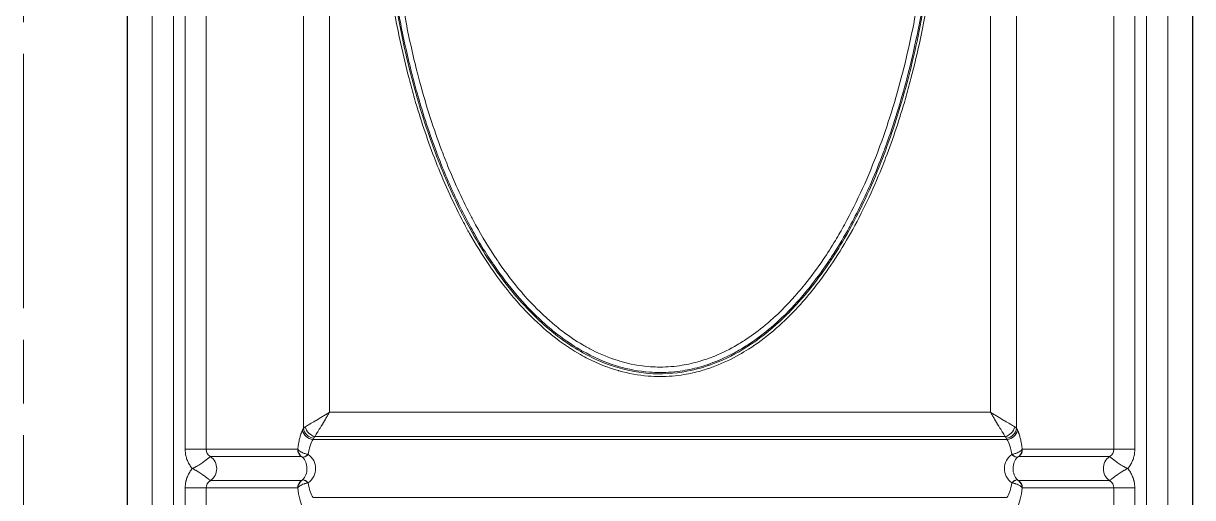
# Model space of a CAD drawing. Header units: millimetres. Extents: x 0 to 1486, y 0 to 1051.
# Drawn here: x 645.14 to 677.74, y 336.79 to 350 of the extents above; entities that cross this region are included whole.
import ezdxf

# ---------------------------------------------------------------- set-up
doc = ezdxf.new("R2010")
doc.units = ezdxf.units.MM
doc.header["$LTSCALE"] = 1.25
doc.linetypes.add('CHAIN', pattern=[0.3543, 0.2362, -0.0295, 0.0591, -0.0295])
for name, color, linetype, lineweight, true_color in [('Mittellinie(DIN)', 7, 'CHAIN', 15, 0x262659), ('Sichtbare Kanten(DIN)', 7, 'Continuous', 25, 0x262659), ('Sichtbare tangentiale Kanten(DIN)', 7, 'Continuous', 15, 0x1a1a3e)]:
    doc.layers.add(name, color=color, linetype=linetype, lineweight=lineweight, true_color=true_color)

msp = doc.modelspace()

# ---------------------------------------------------------------- linework, layer by layer
at = {"layer": 'Mittellinie(DIN)', "ltscale": 23.990969}
msp.add_line((645.138, 434.151), (645.138, 152.103), dxfattribs=at)
at = {"layer": 'Sichtbare Kanten(DIN)'}
for p, q in [((648.038, 298.796), (648.038, 411.92)), ((677.738, 411.92), (677.738, 298.796))]:
    msp.add_line(p, q, dxfattribs=at)
for centre, major_axis, ratio, start_param, end_param in [((653.03, 338.136), (0, -0.25), 0.970296, 4.712396, 5.654914), ((672.747, 338.136), (0, -0.25), 0.970296, 0.628271, 1.570789), ((653.077, 338.105), (-0.169, -0.184), 0.314992, 0.703155, 1.240368), ((672.699, 338.105), (0.169, -0.184), 0.314992, 5.042817, 5.580031), ((653.03, 337.061), (0, -0.25), 0.970296, 3.769864, 4.712382), ((653.077, 337.092), (0.169, -0.184), 0.314992, 1.901224, 2.441847), ((672.699, 337.092), (-0.169, -0.184), 0.314992, 3.841338, 4.381961), ((672.747, 337.061), (0, -0.25), 0.970296, 1.570803, 2.513321)]:
    msp.add_ellipse(centre, major_axis=major_axis, ratio=ratio, start_param=start_param, end_param=end_param, dxfattribs=at)
at = {"layer": 'Sichtbare tangentiale Kanten(DIN)'}
for p, q in [((648.732, 299.49), (648.732, 411.227)), ((649.323, 299.49), (649.323, 411.227)), ((676.454, 299.49), (676.454, 411.227)), ((677.045, 299.49), (677.045, 411.227)), ((649.651, 338.136), (649.651, 372.581)), ((650.233, 338.136), (650.233, 372.581)), ((675.544, 338.136), (675.544, 372.581)), ((676.126, 338.136), (676.126, 372.581)), ((652.945, 338.718), (652.945, 371.998)), ((672.832, 338.718), (672.832, 371.998)), ((653.672, 339.166), (653.672, 371.55)), ((672.104, 339.166), (672.104, 371.55)), ((653.672, 339.166), (672.104, 339.166)), ((652.945, 338.718), (652.923, 338.676)), ((672.832, 338.718), (672.853, 338.676)), ((653.236, 338.449), (653.214, 338.406)), ((653.214, 338.406), (672.562, 338.406)), ((653.268, 338.492), (672.508, 338.492)), ((672.541, 338.449), (672.562, 338.406)), ((649.651, 338.136), (650.233, 338.136)), ((650.233, 338.136), (652.787, 338.136)), ((675.544, 338.136), (672.989, 338.136)), ((676.126, 338.136), (675.544, 338.136)), ((650.354, 337.933), (652.887, 337.933)), ((675.423, 337.933), (672.889, 337.933)), ((652.887, 337.263), (650.354, 337.263)), ((672.889, 337.263), (675.423, 337.263)), ((649.651, 300.979), (649.651, 337.061)), ((650.233, 337.061), (649.651, 337.061)), ((652.787, 337.061), (650.233, 337.061)), ((650.233, 300.979), (650.233, 337.061)), ((653.214, 336.79), (672.562, 336.79)), ((672.989, 337.061), (675.544, 337.061)), ((675.544, 300.979), (675.544, 337.061)), ((675.544, 337.061), (676.126, 337.061)), ((676.126, 300.979), (676.126, 337.061))]:
    msp.add_line(p, q, dxfattribs=at)
for centre, start, end in [((650.118, 337.598), 305.1797, 54.8203), ((675.659, 337.598), 125.1797, 234.8203)]:
    msp.add_arc(centre, 0.41, start, end, dxfattribs=at)
for centre, major_axis, ratio, start_param, end_param in [((653.726, 338.666), (-0.803, 0), 0.281851, 5.844325, 6.048636), ((653.236, 338.718), (0.267, -0.136), 0.876427, 3.667962, 5.132177), ((653.268, 338.762), (-0.212, 0.212), 0.822157, 0.88269, 2.258902), ((672.508, 338.762), (-0.212, -0.212), 0.822157, 0.88269, 2.258902), ((672.541, 338.718), (-0.267, -0.136), 0.876427, 1.151008, 2.615224), ((672.051, 338.666), (0.803, 0), 0.281851, 0.234549, 0.438861), ((653.214, 338.676), (0.267, -0.136), 0.876427, 3.667962, 5.132177), ((653.346, 337.598), (0, 0.9), 0.332438, 0.455273, 1.114572), ((653.761, 338.397), (-0.539, 0), 0.439726, 5.869599, 6.063499), ((672.015, 338.397), (0.539, 0), 0.439726, 0.219686, 0.413587), ((672.562, 338.676), (-0.267, -0.136), 0.876427, 1.151008, 2.615224), ((672.431, 337.598), (0, 0.9), 0.332438, 5.168614, 5.827913), ((650.527, 338.136), (-0.294, 0), 0.850826, 0.000149, 0.942731), ((675.25, 338.136), (0.294, 0), 0.850826, 5.340455, 6.283036), ((653.077, 338.105), (-0.169, -0.184), 0.314992, 0.165941, 0.703155), ((672.699, 338.105), (0.169, -0.184), 0.314992, 5.580031, 6.117244), ((650.527, 337.061), (0.294, 0), 0.850826, 2.198862, 3.141444), ((653.077, 337.092), (-0.169, 0.184), 0.314992, 5.58344, 6.117244), ((653.346, 337.598), (0, 0.9), 0.332438, 2.027023, 2.68632), ((672.431, 337.598), (0, 0.9), 0.332438, 3.596865, 4.256163), ((672.699, 337.092), (0.169, 0.184), 0.314992, 0.165941, 0.699745), ((675.25, 337.061), (-0.294, 0), 0.850826, 3.141742, 4.084323), ((653.054, 337.595), (-0.001, 1.197), 0.249407, 2.033422, 2.685728), ((672.723, 337.595), (0.001, 1.197), 0.249407, 3.597457, 4.249764)]:
    msp.add_ellipse(centre, major_axis=major_axis, ratio=ratio, start_param=start_param, end_param=end_param, dxfattribs=at)
for points, knots in [([(662.888, 370.555), (663.101, 370.555), (663.315, 370.538), (663.525, 370.505), (663.697, 370.478), (663.867, 370.441), (664.034, 370.394), (664.21, 370.344), (664.382, 370.284), (664.551, 370.214), (664.74, 370.135), (664.923, 370.045), (665.101, 369.945), (665.233, 369.87), (665.363, 369.79), (665.489, 369.705), (665.683, 369.573), (665.87, 369.43), (666.049, 369.279), (666.141, 369.201), (666.23, 369.121), (666.317, 369.04), (666.512, 368.857), (666.698, 368.665), (666.874, 368.464), (667.098, 368.21), (667.307, 367.944), (667.503, 367.668), (667.531, 367.628), (667.559, 367.588), (667.587, 367.548), (667.807, 367.23), (668.011, 366.901), (668.2, 366.564), (668.225, 366.52), (668.25, 366.476), (668.274, 366.432), (668.435, 366.137), (668.586, 365.836), (668.728, 365.531), (668.891, 365.178), (669.042, 364.82), (669.181, 364.457), (669.456, 363.742), (669.687, 363.01), (669.881, 362.27), (669.883, 362.264), (669.884, 362.258), (669.886, 362.252), (670.082, 361.503), (670.24, 360.745), (670.365, 359.981), (670.432, 359.576), (670.489, 359.169), (670.537, 358.761), (670.579, 358.401), (670.615, 358.039), (670.643, 357.677), (670.689, 357.098), (670.718, 356.517), (670.729, 355.936), (670.733, 355.743), (670.735, 355.551), (670.735, 355.359), (670.735, 354.638), (670.709, 353.918), (670.656, 353.2), (670.652, 353.147), (670.648, 353.093), (670.644, 353.04), (670.582, 352.269), (670.49, 351.5), (670.365, 350.736), (670.364, 350.728), (670.363, 350.72), (670.361, 350.713), (670.237, 349.957), (670.08, 349.206), (669.886, 348.466), (669.837, 348.279), (669.786, 348.093), (669.733, 347.908), (669.571, 347.35), (669.388, 346.798), (669.179, 346.256), (669.144, 346.163), (669.107, 346.07), (669.07, 345.977), (668.818, 345.352), (668.531, 344.741), (668.201, 344.153), (668.164, 344.088), (668.127, 344.024), (668.089, 343.959), (667.932, 343.69), (667.764, 343.426), (667.587, 343.169), (667.489, 343.028), (667.387, 342.888), (667.283, 342.752), (667.152, 342.581), (667.016, 342.415), (666.874, 342.253), (666.689, 342.043), (666.495, 341.841), (666.289, 341.651), (666.211, 341.579), (666.131, 341.508), (666.049, 341.439), (665.829, 341.253), (665.597, 341.08), (665.354, 340.925), (665.271, 340.872), (665.186, 340.821), (665.101, 340.773), (664.882, 340.649), (664.654, 340.541), (664.419, 340.451), (664.293, 340.403), (664.164, 340.36), (664.034, 340.323), (663.879, 340.279), (663.721, 340.244), (663.563, 340.218), (663.34, 340.181), (663.114, 340.162), (662.888, 340.162), (662.777, 340.162), (662.666, 340.167), (662.555, 340.176), (662.281, 340.198), (662.008, 340.248), (661.743, 340.323), (661.738, 340.324), (661.734, 340.326), (661.729, 340.327), (661.437, 340.41), (661.154, 340.524), (660.883, 340.661), (660.813, 340.697), (660.744, 340.734), (660.676, 340.773), (660.444, 340.904), (660.221, 341.052), (660.009, 341.213), (659.913, 341.286), (659.819, 341.361), (659.727, 341.439), (659.492, 341.638), (659.27, 341.853), (659.06, 342.078), (659.007, 342.136), (658.954, 342.194), (658.902, 342.253), (658.647, 342.544), (658.41, 342.851), (658.19, 343.169), (658.17, 343.198), (658.15, 343.227), (658.131, 343.256), (657.933, 343.547), (657.748, 343.847), (657.576, 344.153), (657.52, 344.252), (657.466, 344.351), (657.413, 344.451), (657.138, 344.969), (656.895, 345.503), (656.679, 346.048), (656.651, 346.117), (656.624, 346.186), (656.597, 346.256), (656.389, 346.798), (656.205, 347.35), (656.044, 347.908), (655.99, 348.093), (655.939, 348.279), (655.89, 348.466), (655.723, 349.105), (655.583, 349.751), (655.468, 350.402), (655.448, 350.513), (655.429, 350.625), (655.411, 350.736), (655.286, 351.5), (655.194, 352.269), (655.133, 353.04), (655.131, 353.068), (655.128, 353.097), (655.126, 353.125), (655.07, 353.868), (655.042, 354.613), (655.042, 355.359), (655.042, 355.43), (655.042, 355.5), (655.042, 355.571), (655.047, 356.274), (655.077, 356.977), (655.133, 357.677), (655.143, 357.808), (655.154, 357.938), (655.167, 358.068), (655.226, 358.708), (655.307, 359.347), (655.411, 359.981), (655.471, 360.344), (655.538, 360.707), (655.613, 361.067), (655.696, 361.464), (655.788, 361.859), (655.89, 362.252), (656.002, 362.678), (656.126, 363.102), (656.263, 363.521), (656.366, 363.837), (656.478, 364.151), (656.597, 364.461), (656.652, 364.603), (656.708, 364.744), (656.766, 364.884), (656.997, 365.444), (657.257, 365.991), (657.552, 366.52), (657.56, 366.535), (657.568, 366.549), (657.576, 366.564), (657.766, 366.901), (657.969, 367.23), (658.19, 367.548), (658.199, 367.562), (658.209, 367.576), (658.219, 367.59), (658.431, 367.893), (658.658, 368.186), (658.902, 368.464), (659.031, 368.61), (659.164, 368.752), (659.303, 368.889), (659.439, 369.024), (659.581, 369.154), (659.727, 369.279), (659.859, 369.391), (659.996, 369.498), (660.136, 369.599), (660.31, 369.724), (660.49, 369.84), (660.675, 369.945), (660.825, 370.029), (660.98, 370.107), (661.137, 370.176), (661.334, 370.262), (661.536, 370.335), (661.743, 370.394), (662.115, 370.499), (662.502, 370.555), (662.888, 370.555)], [0, 0, 0, 0, 0.639708, 0.639708, 0.639708, 1.160348, 1.160348, 1.160348, 1.708499, 1.708499, 1.708499, 2.321068, 2.321068, 2.321068, 2.777127, 2.777127, 2.777127, 3.481707, 3.481707, 3.481707, 3.840961, 3.840961, 3.840961, 4.642216, 4.642216, 4.642216, 5.656868, 5.656868, 5.656868, 5.802986, 5.802986, 5.802986, 6.963587, 6.963587, 6.963587, 7.114552, 7.114552, 7.114552, 8.124051, 8.124051, 8.124051, 9.289556, 9.289556, 9.289556, 11.587453, 11.587453, 11.587453, 11.605982, 11.605982, 11.605982, 13.927144, 13.927144, 13.927144, 15.159529, 15.159529, 15.159529, 16.248341, 16.248341, 16.248341, 17.992352, 17.992352, 17.992352, 18.569576, 18.569576, 18.569576, 20.730291, 20.730291, 20.730291, 20.890769, 20.890769, 20.890769, 23.211965, 23.211965, 23.211965, 23.235727, 23.235727, 23.235727, 25.53318, 25.53318, 25.53318, 26.112017, 26.112017, 26.112017, 27.854377, 27.854377, 27.854377, 28.153739, 28.153739, 28.153739, 30.175562, 30.175562, 30.175562, 30.399314, 30.399314, 30.399314, 31.336224, 31.336224, 31.336224, 31.85246, 31.85246, 31.85246, 32.496894, 32.496894, 32.496894, 33.336993, 33.336993, 33.336993, 33.657413, 33.657413, 33.657413, 34.522413, 34.522413, 34.522413, 34.818036, 34.818036, 34.818036, 35.57249, 35.57249, 35.57249, 35.978641, 35.978641, 35.978641, 36.461729, 36.461729, 36.461729, 37.139135, 37.139135, 37.139135, 37.472442, 37.472442, 37.472442, 38.299742, 38.299742, 38.299742, 38.313597, 38.313597, 38.313597, 39.224503, 39.224503, 39.224503, 39.460284, 39.460284, 39.460284, 40.259784, 40.259784, 40.259784, 40.620853, 40.620853, 40.620853, 41.545701, 41.545701, 41.545701, 41.781511, 41.781511, 41.781511, 42.942132, 42.942132, 42.942132, 43.047049, 43.047049, 43.047049, 44.102719, 44.102719, 44.102719, 44.442228, 44.442228, 44.442228, 46.200033, 46.200033, 46.200033, 46.423921, 46.423921, 46.423921, 48.166433, 48.166433, 48.166433, 48.745108, 48.745108, 48.745108, 50.727283, 50.727283, 50.727283, 51.066318, 51.066318, 51.066318, 53.387519, 53.387519, 53.387519, 53.473034, 53.473034, 53.473034, 55.708716, 55.708716, 55.708716, 55.921312, 55.921312, 55.921312, 58.029915, 58.029915, 58.029915, 58.421576, 58.421576, 58.421576, 60.351166, 60.351166, 60.351166, 61.455449, 61.455449, 61.455449, 62.672368, 62.672368, 62.672368, 63.995258, 63.995258, 63.995258, 64.993534, 64.993534, 64.993534, 65.448701, 65.448701, 65.448701, 67.264643, 67.264643, 67.264643, 67.314698, 67.314698, 67.314698, 68.475297, 68.475297, 68.475297, 68.525889, 68.525889, 68.525889, 69.636002, 69.636002, 69.636002, 70.220476, 70.220476, 70.220476, 70.796631, 70.796631, 70.796631, 71.316647, 71.316647, 71.316647, 71.957253, 71.957253, 71.957253, 72.473802, 72.473802, 72.473802, 73.117889, 73.117889, 73.117889, 74.278288, 74.278288, 74.278288, 74.278288]), ([(662.888, 370.479), (663.15, 370.479), (663.709, 370.423), (664.583, 370.153), (665.462, 369.669), (666.311, 368.978), (667.071, 368.15), (667.702, 367.267), (668.435, 366.031), (669.172, 364.387), (669.797, 362.402), (670.215, 360.516), (670.529, 358.426), (670.695, 355.982), (670.622, 353.127), (670.282, 350.43), (669.724, 348.024), (669.012, 345.928), (668.172, 344.164), (667.216, 342.733), (666.301, 341.718), (665.369, 340.984), (664.48, 340.525), (663.547, 340.257), (662.565, 340.203), (661.644, 340.403), (660.89, 340.726), (660.26, 341.105), (659.658, 341.581), (659.054, 342.176), (658.485, 342.865), (657.944, 343.659), (657.339, 344.713), (656.695, 346.129), (656.056, 348.019), (655.505, 350.375), (655.174, 352.944), (655.085, 355.597), (655.213, 358.168), (655.59, 360.82), (656.182, 363.145), (656.883, 365.031), (657.494, 366.298), (658.11, 367.317), (658.683, 368.112), (659.408, 368.924), (660.233, 369.617), (661.183, 370.15), (662.051, 370.423), (662.641, 370.479), (662.888, 370.479)], [0, 0, 0, 0, 0.801473, 1.708499, 2.777127, 3.840961, 5.018658, 6.172353, 7.114552, 9.351003, 11.587453, 13.373491, 15.159529, 17.94491, 20.730291, 23.740723, 26.112017, 28.153739, 30.399314, 31.987116, 33.336993, 34.522413, 35.57249, 36.368743, 37.472442, 38.554664, 39.224503, 39.965544, 40.78815, 41.545701, 42.532728, 43.487478, 44.442228, 46.200033, 48.166433, 50.445565, 53.473034, 55.947305, 58.421576, 61.208417, 63.995258, 65.629951, 67.264643, 68.228999, 69.222094, 70.220476, 71.519845, 72.473802, 73.523577, 74.278288, 74.278288, 74.278288, 74.278288]), ([(662.888, 370.443), (663.281, 370.443), (663.674, 370.382), (664.05, 370.272), (664.22, 370.222), (664.387, 370.161), (664.55, 370.092), (664.746, 370.008), (664.937, 369.911), (665.121, 369.804), (665.236, 369.736), (665.349, 369.664), (665.459, 369.589), (665.669, 369.445), (665.87, 369.287), (666.061, 369.12), (666.103, 369.083), (666.146, 369.045), (666.187, 369.007), (666.43, 368.784), (666.658, 368.546), (666.871, 368.296), (666.932, 368.225), (666.992, 368.153), (667.051, 368.08), (667.233, 367.853), (667.404, 367.619), (667.566, 367.379), (667.616, 367.305), (667.665, 367.23), (667.714, 367.155), (667.872, 366.908), (668.022, 366.655), (668.164, 366.398), (668.171, 366.385), (668.178, 366.372), (668.186, 366.358), (668.341, 366.074), (668.486, 365.784), (668.622, 365.491), (668.786, 365.139), (668.936, 364.782), (669.075, 364.42), (669.088, 364.386), (669.101, 364.351), (669.114, 364.316), (669.238, 363.989), (669.352, 363.659), (669.458, 363.326), (669.583, 362.933), (669.697, 362.536), (669.8, 362.137), (669.86, 361.903), (669.916, 361.668), (669.969, 361.432), (670.083, 360.925), (670.181, 360.415), (670.264, 359.902), (670.285, 359.77), (670.306, 359.638), (670.325, 359.505), (670.416, 358.885), (670.485, 358.262), (670.534, 357.637), (670.589, 356.932), (670.618, 356.224), (670.622, 355.517), (670.622, 355.464), (670.622, 355.411), (670.622, 355.359), (670.622, 354.598), (670.593, 353.838), (670.534, 353.08), (670.521, 352.915), (670.506, 352.749), (670.491, 352.583), (670.434, 351.992), (670.359, 351.402), (670.264, 350.815), (670.203, 350.435), (670.133, 350.055), (670.054, 349.678), (669.978, 349.31), (669.893, 348.944), (669.8, 348.58), (669.638, 347.952), (669.45, 347.329), (669.231, 346.718), (669.193, 346.612), (669.154, 346.506), (669.114, 346.401), (669.01, 346.125), (668.899, 345.851), (668.781, 345.579), (668.596, 345.155), (668.394, 344.737), (668.17, 344.331), (668.168, 344.327), (668.166, 344.323), (668.164, 344.319), (668.028, 344.072), (667.885, 343.83), (667.733, 343.592), (667.678, 343.507), (667.623, 343.422), (667.566, 343.339), (667.402, 343.096), (667.228, 342.859), (667.044, 342.629), (666.987, 342.559), (666.929, 342.49), (666.871, 342.421), (666.664, 342.179), (666.444, 341.948), (666.21, 341.731), (666.161, 341.686), (666.111, 341.641), (666.061, 341.597), (665.866, 341.427), (665.662, 341.268), (665.448, 341.122), (665.341, 341.049), (665.232, 340.98), (665.121, 340.914), (665.027, 340.86), (664.932, 340.808), (664.836, 340.759), (664.63, 340.655), (664.418, 340.565), (664.199, 340.492), (664.15, 340.475), (664.1, 340.46), (664.05, 340.445), (663.878, 340.394), (663.703, 340.354), (663.526, 340.326), (663.315, 340.292), (663.102, 340.275), (662.888, 340.275), (662.79, 340.275), (662.691, 340.278), (662.593, 340.286), (662.299, 340.308), (662.008, 340.362), (661.726, 340.445), (661.71, 340.45), (661.693, 340.455), (661.677, 340.46), (661.339, 340.564), (661.015, 340.709), (660.71, 340.883), (660.692, 340.893), (660.674, 340.904), (660.656, 340.914), (660.455, 341.032), (660.263, 341.162), (660.078, 341.302), (659.954, 341.396), (659.833, 341.495), (659.716, 341.597), (659.648, 341.656), (659.582, 341.717), (659.516, 341.778), (659.301, 341.981), (659.098, 342.196), (658.907, 342.42), (658.676, 342.69), (658.462, 342.972), (658.262, 343.263), (658.245, 343.288), (658.227, 343.313), (658.21, 343.339), (658.101, 343.5), (657.996, 343.665), (657.894, 343.832), (657.797, 343.992), (657.703, 344.155), (657.613, 344.319), (657.51, 344.505), (657.412, 344.693), (657.318, 344.883), (657.129, 345.266), (656.957, 345.656), (656.798, 346.051), (656.752, 346.167), (656.706, 346.284), (656.662, 346.401), (656.464, 346.926), (656.289, 347.459), (656.135, 347.998), (656.08, 348.191), (656.027, 348.385), (655.977, 348.58), (655.856, 349.049), (655.75, 349.522), (655.658, 349.997), (655.605, 350.269), (655.556, 350.542), (655.512, 350.815), (655.391, 351.566), (655.302, 352.322), (655.242, 353.08), (655.222, 353.336), (655.206, 353.593), (655.193, 353.849), (655.167, 354.352), (655.154, 354.855), (655.154, 355.359), (655.154, 355.752), (655.162, 356.146), (655.178, 356.54), (655.192, 356.906), (655.214, 357.272), (655.243, 357.637), (655.284, 358.167), (655.34, 358.695), (655.411, 359.221), (655.442, 359.449), (655.476, 359.676), (655.512, 359.902), (655.592, 360.393), (655.685, 360.881), (655.792, 361.366), (655.85, 361.624), (655.911, 361.881), (655.977, 362.137), (656.092, 362.585), (656.221, 363.03), (656.365, 363.47), (656.457, 363.754), (656.556, 364.036), (656.662, 364.316), (656.693, 364.399), (656.725, 364.481), (656.758, 364.564), (656.9, 364.924), (657.053, 365.281), (657.22, 365.632), (657.344, 365.891), (657.474, 366.147), (657.613, 366.398), (657.669, 366.5), (657.726, 366.601), (657.785, 366.702), (657.914, 366.922), (658.049, 367.139), (658.192, 367.352), (658.198, 367.361), (658.204, 367.37), (658.21, 367.379), (658.347, 367.582), (658.491, 367.781), (658.643, 367.975), (658.728, 368.084), (658.815, 368.191), (658.905, 368.297), (659.094, 368.517), (659.293, 368.728), (659.504, 368.928), (659.574, 368.993), (659.644, 369.058), (659.716, 369.12), (659.899, 369.281), (660.091, 369.432), (660.292, 369.571), (660.41, 369.653), (660.531, 369.731), (660.655, 369.804), (660.825, 369.903), (661, 369.993), (661.18, 370.072), (661.357, 370.15), (661.54, 370.217), (661.726, 370.272), (661.867, 370.313), (662.01, 370.348), (662.154, 370.374), (662.396, 370.419), (662.642, 370.443), (662.888, 370.443)], [0, 0, 0, 0, 1.13436, 1.13436, 1.13436, 1.648132, 1.648132, 1.648132, 2.268893, 2.268893, 2.268893, 2.658644, 2.658644, 2.658644, 3.403508, 3.403508, 3.403508, 3.570243, 3.570243, 3.570243, 4.538009, 4.538009, 4.538009, 4.814995, 4.814995, 4.814995, 5.672522, 5.672522, 5.672522, 5.936787, 5.936787, 5.936787, 6.807049, 6.807049, 6.807049, 6.85221, 6.85221, 6.85221, 7.813767, 7.813767, 7.813767, 8.965202, 8.965202, 8.965202, 9.076064, 9.076064, 9.076064, 10.116636, 10.116636, 10.116636, 11.345066, 11.345066, 11.345066, 12.065149, 12.065149, 12.065149, 13.614093, 13.614093, 13.614093, 14.013663, 14.013663, 14.013663, 15.88308, 15.88308, 15.88308, 17.995019, 17.995019, 17.995019, 18.152131, 18.152131, 18.152131, 20.421151, 20.421151, 20.421151, 20.917399, 20.917399, 20.917399, 22.690238, 22.690238, 22.690238, 23.83978, 23.83978, 23.83978, 24.959232, 24.959232, 24.959232, 26.893631, 26.893631, 26.893631, 27.228211, 27.228211, 27.228211, 28.107348, 28.107348, 28.107348, 29.483886, 29.483886, 29.483886, 29.497213, 29.497213, 29.497213, 30.332062, 30.332062, 30.332062, 30.631736, 30.631736, 30.631736, 31.500075, 31.500075, 31.500075, 31.766262, 31.766262, 31.766262, 32.704434, 32.704434, 32.704434, 32.900755, 32.900755, 32.900755, 33.658217, 33.658217, 33.658217, 34.035302, 34.035302, 34.035302, 34.350766, 34.350766, 34.350766, 35.019428, 35.019428, 35.019428, 35.169775, 35.169775, 35.169775, 35.688089, 35.688089, 35.688089, 36.304253, 36.304253, 36.304253, 36.588432, 36.588432, 36.588432, 37.438768, 37.438768, 37.438768, 37.488776, 37.488776, 37.488776, 38.512582, 38.512582, 38.512582, 38.573276, 38.573276, 38.573276, 39.250927, 39.250927, 39.250927, 39.707763, 39.707763, 39.707763, 39.971507, 39.971507, 39.971507, 40.840853, 40.840853, 40.840853, 41.886498, 41.886498, 41.886498, 41.976802, 41.976802, 41.976802, 42.555048, 42.555048, 42.555048, 43.111289, 43.111289, 43.111289, 43.74126, 43.74126, 43.74126, 45.007841, 45.007841, 45.007841, 45.380295, 45.380295, 45.380295, 47.050279, 47.050279, 47.050279, 47.649332, 47.649332, 47.649332, 49.092716, 49.092716, 49.092716, 49.918292, 49.918292, 49.918292, 52.18734, 52.18734, 52.18734, 52.954306, 52.954306, 52.954306, 54.456398, 54.456398, 54.456398, 55.632024, 55.632024, 55.632024, 56.72542, 56.72542, 56.72542, 58.309742, 58.309742, 58.309742, 58.994445, 58.994445, 58.994445, 60.475949, 60.475949, 60.475949, 61.263459, 61.263459, 61.263459, 62.642156, 62.642156, 62.642156, 63.532468, 63.532468, 63.532468, 63.795658, 63.795658, 63.795658, 64.94916, 64.94916, 64.94916, 65.801482, 65.801482, 65.801482, 66.146102, 66.146102, 66.146102, 66.904062, 66.904062, 66.904062, 66.935983, 66.935983, 66.935983, 67.662022, 67.662022, 67.662022, 68.070543, 68.070543, 68.070543, 68.924954, 68.924954, 68.924954, 69.205049, 69.205049, 69.205049, 69.919449, 69.919449, 69.919449, 70.33964, 70.33964, 70.33964, 70.911285, 70.911285, 70.911285, 71.474241, 71.474241, 71.474241, 71.898749, 71.898749, 71.898749, 72.608523, 72.608523, 72.608523, 72.608523]), ([(662.888, 370.289), (663.095, 370.289), (663.302, 370.272), (663.506, 370.239), (663.675, 370.212), (663.843, 370.174), (664.007, 370.125), (664.171, 370.077), (664.332, 370.018), (664.49, 369.951), (664.68, 369.87), (664.865, 369.776), (665.044, 369.671), (665.156, 369.606), (665.265, 369.536), (665.372, 369.463), (665.577, 369.322), (665.773, 369.168), (665.96, 369.005), (666.002, 368.968), (666.043, 368.931), (666.084, 368.894), (666.318, 368.679), (666.538, 368.449), (666.745, 368.208), (666.748, 368.205), (666.751, 368.201), (666.755, 368.197), (666.949, 367.97), (667.132, 367.732), (667.305, 367.488), (667.35, 367.423), (667.395, 367.359), (667.439, 367.293), (667.651, 366.98), (667.847, 366.656), (668.03, 366.325), (668.037, 366.311), (668.044, 366.298), (668.051, 366.285), (668.18, 366.05), (668.301, 365.811), (668.416, 365.569), (668.573, 365.24), (668.718, 364.906), (668.853, 364.567), (668.893, 364.466), (668.932, 364.364), (668.971, 364.262), (669.094, 363.938), (669.207, 363.61), (669.312, 363.279), (669.437, 362.889), (669.549, 362.495), (669.651, 362.099), (669.701, 361.906), (669.748, 361.713), (669.792, 361.52), (669.918, 360.976), (670.024, 360.428), (670.113, 359.878), (670.134, 359.746), (670.154, 359.615), (670.174, 359.483), (670.264, 358.866), (670.333, 358.247), (670.381, 357.626), (670.436, 356.924), (670.465, 356.22), (670.469, 355.516), (670.469, 355.463), (670.469, 355.411), (670.469, 355.359), (670.469, 354.602), (670.44, 353.846), (670.381, 353.092), (670.369, 352.932), (670.355, 352.772), (670.34, 352.612), (670.283, 352.019), (670.208, 351.428), (670.113, 350.839), (670.052, 350.461), (669.982, 350.084), (669.904, 349.709), (669.828, 349.344), (669.744, 348.98), (669.651, 348.619), (669.463, 347.886), (669.238, 347.163), (668.971, 346.455), (668.704, 345.747), (668.394, 345.055), (668.03, 344.393), (667.948, 344.245), (667.864, 344.098), (667.777, 343.953), (667.669, 343.774), (667.557, 343.598), (667.439, 343.424), (667.277, 343.185), (667.106, 342.951), (666.924, 342.726), (666.869, 342.656), (666.812, 342.588), (666.754, 342.521), (666.508, 342.233), (666.244, 341.961), (665.96, 341.712), (665.934, 341.69), (665.908, 341.668), (665.883, 341.646), (665.716, 341.505), (665.542, 341.371), (665.362, 341.248), (665.258, 341.177), (665.152, 341.11), (665.043, 341.046), (664.841, 340.928), (664.631, 340.823), (664.415, 340.735), (664.281, 340.681), (664.145, 340.633), (664.007, 340.592), (663.841, 340.543), (663.672, 340.504), (663.502, 340.477), (663.299, 340.444), (663.094, 340.428), (662.888, 340.428), (662.798, 340.428), (662.709, 340.431), (662.619, 340.437), (662.332, 340.457), (662.046, 340.51), (661.77, 340.592), (661.754, 340.597), (661.738, 340.601), (661.722, 340.606), (661.474, 340.683), (661.233, 340.782), (661.002, 340.899), (660.911, 340.946), (660.821, 340.995), (660.733, 341.046), (660.538, 341.161), (660.351, 341.287), (660.171, 341.424), (660.049, 341.516), (659.931, 341.612), (659.817, 341.712), (659.567, 341.931), (659.333, 342.167), (659.114, 342.415), (659.083, 342.45), (659.052, 342.485), (659.022, 342.521), (658.796, 342.785), (658.585, 343.063), (658.388, 343.35), (658.371, 343.375), (658.354, 343.399), (658.337, 343.424), (658.125, 343.738), (657.929, 344.061), (657.747, 344.393), (657.694, 344.488), (657.643, 344.584), (657.592, 344.681), (657.351, 345.145), (657.135, 345.622), (656.94, 346.108), (656.894, 346.223), (656.849, 346.339), (656.805, 346.455), (656.574, 347.068), (656.375, 347.692), (656.203, 348.324), (656.177, 348.422), (656.151, 348.52), (656.125, 348.619), (656.005, 349.085), (655.9, 349.554), (655.808, 350.027), (655.755, 350.297), (655.707, 350.568), (655.663, 350.839), (655.543, 351.586), (655.454, 352.338), (655.395, 353.092), (655.336, 353.846), (655.307, 354.602), (655.307, 355.359), (655.307, 355.706), (655.313, 356.054), (655.326, 356.402), (655.34, 356.81), (655.363, 357.218), (655.395, 357.625), (655.436, 358.152), (655.492, 358.677), (655.563, 359.201), (655.594, 359.427), (655.627, 359.653), (655.664, 359.878), (655.751, 360.419), (655.855, 360.957), (655.977, 361.491), (656.024, 361.694), (656.073, 361.897), (656.125, 362.099), (656.24, 362.544), (656.368, 362.985), (656.51, 363.422), (656.602, 363.704), (656.701, 363.984), (656.805, 364.262), (656.873, 364.441), (656.943, 364.618), (657.016, 364.795), (657.232, 365.317), (657.475, 365.829), (657.747, 366.325), (657.802, 366.425), (657.859, 366.525), (657.917, 366.624), (658.05, 366.852), (658.19, 367.075), (658.337, 367.293), (658.401, 367.387), (658.466, 367.481), (658.532, 367.573), (658.687, 367.788), (658.85, 367.996), (659.022, 368.197), (659.207, 368.413), (659.403, 368.621), (659.61, 368.817), (659.677, 368.881), (659.746, 368.944), (659.817, 369.005), (659.996, 369.162), (660.183, 369.31), (660.379, 369.445), (660.494, 369.525), (660.612, 369.601), (660.733, 369.671), (660.897, 369.768), (661.067, 369.855), (661.241, 369.932), (661.413, 370.007), (661.59, 370.072), (661.77, 370.125), (661.905, 370.165), (662.043, 370.198), (662.182, 370.224), (662.415, 370.267), (662.652, 370.289), (662.888, 370.289)], [0, 0, 0, 0, 0.620901, 0.620901, 0.620901, 1.134291, 1.134291, 1.134291, 1.648132, 1.648132, 1.648132, 2.268896, 2.268896, 2.268896, 2.658644, 2.658644, 2.658644, 3.403509, 3.403509, 3.403509, 3.570243, 3.570243, 3.570243, 4.522872, 4.522872, 4.522872, 4.538033, 4.538033, 4.538033, 5.435647, 5.435647, 5.435647, 5.672526, 5.672526, 5.672526, 6.807049, 6.807049, 6.807049, 6.85221, 6.85221, 6.85221, 7.65563, 7.65563, 7.65563, 8.748582, 8.748582, 8.748582, 9.07605, 9.07605, 9.07605, 10.116636, 10.116636, 10.116636, 11.345061, 11.345061, 11.345061, 11.940907, 11.940907, 11.940907, 13.614094, 13.614094, 13.614094, 14.013663, 14.013663, 14.013663, 15.883041, 15.883041, 15.883041, 17.995019, 17.995019, 17.995019, 18.152131, 18.152131, 18.152131, 20.421151, 20.421151, 20.421151, 20.902488, 20.902488, 20.902488, 22.690208, 22.690208, 22.690208, 23.83978, 23.83978, 23.83978, 24.959232, 24.959232, 24.959232, 27.228332, 27.228332, 27.228332, 29.497264, 29.497264, 29.497264, 30.004132, 30.004132, 30.004132, 30.631822, 30.631822, 30.631822, 31.500075, 31.500075, 31.500075, 31.766262, 31.766262, 31.766262, 32.900744, 32.900744, 32.900744, 33.002604, 33.002604, 33.002604, 33.658217, 33.658217, 33.658217, 34.035386, 34.035386, 34.035386, 34.737409, 34.737409, 34.737409, 35.169886, 35.169886, 35.169886, 35.688089, 35.688089, 35.688089, 36.304254, 36.304254, 36.304254, 36.573387, 36.573387, 36.573387, 37.438768, 37.438768, 37.438768, 37.488776, 37.488776, 37.488776, 38.267108, 38.267108, 38.267108, 38.573188, 38.573188, 38.573188, 39.250927, 39.250927, 39.250927, 39.707618, 39.707618, 39.707618, 40.702482, 40.702482, 40.702482, 40.842288, 40.842288, 40.842288, 41.886498, 41.886498, 41.886498, 41.976801, 41.976801, 41.976801, 43.111293, 43.111293, 43.111293, 43.438274, 43.438274, 43.438274, 45.007841, 45.007841, 45.007841, 45.380294, 45.380294, 45.380294, 47.344178, 47.344178, 47.344178, 47.649338, 47.649338, 47.649338, 49.092716, 49.092716, 49.092716, 49.918319, 49.918319, 49.918319, 52.187343, 52.187343, 52.187343, 54.456392, 54.456392, 54.456392, 55.49965, 55.49965, 55.49965, 56.725435, 56.725435, 56.725435, 58.309742, 58.309742, 58.309742, 58.994439, 58.994439, 58.994439, 60.637765, 60.637765, 60.637765, 61.26347, 61.26347, 61.26347, 62.642156, 62.642156, 62.642156, 63.532496, 63.532496, 63.532496, 64.10511, 64.10511, 64.10511, 65.801507, 65.801507, 65.801507, 66.146102, 66.146102, 66.146102, 66.936006, 66.936006, 66.936006, 67.277478, 67.277478, 67.277478, 68.070691, 68.070691, 68.070691, 68.924954, 68.924954, 68.924954, 69.205049, 69.205049, 69.205049, 69.919449, 69.919449, 69.919449, 70.339628, 70.339628, 70.339628, 70.911285, 70.911285, 70.911285, 71.474194, 71.474194, 71.474194, 71.898749, 71.898749, 71.898749, 72.608523, 72.608523, 72.608523, 72.608523]), ([(652.999, 338.762), (653.008, 338.767), (653.017, 338.773), (653.028, 338.779), (653.038, 338.785), (653.049, 338.792), (653.06, 338.798), (653.079, 338.81), (653.099, 338.822), (653.12, 338.834), (653.124, 338.837), (653.128, 338.839), (653.132, 338.842), (653.175, 338.868), (653.222, 338.896), (653.27, 338.925), (653.28, 338.931), (653.29, 338.936), (653.299, 338.942), (653.358, 338.978), (653.42, 339.015), (653.482, 339.052), (653.514, 339.071), (653.545, 339.09), (653.577, 339.109), (653.593, 339.118), (653.609, 339.128), (653.625, 339.137), (653.64, 339.147), (653.656, 339.156), (653.672, 339.166)], [0, 0, 0, 0, 0.0583903, 0.0583903, 0.0583903, 0.1166231, 0.1166231, 0.1166231, 0.2137311, 0.2137311, 0.2137311, 0.233069, 0.233069, 0.233069, 0.4274621, 0.4274621, 0.4274621, 0.4661163, 0.4661163, 0.4661163, 0.6989275, 0.6989275, 0.6989275, 0.8156207, 0.8156207, 0.8156207, 0.8739806, 0.8739806, 0.8739806, 0.9322842, 0.9322842, 0.9322842, 0.9322842]), ([(653.268, 338.492), (653.274, 338.501), (653.279, 338.511), (653.285, 338.521), (653.292, 338.532), (653.298, 338.542), (653.305, 338.554), (653.316, 338.572), (653.328, 338.592), (653.341, 338.613), (653.343, 338.618), (653.346, 338.622), (653.348, 338.626), (653.374, 338.669), (653.402, 338.715), (653.431, 338.764), (653.437, 338.774), (653.443, 338.783), (653.449, 338.793), (653.484, 338.852), (653.521, 338.913), (653.558, 338.976), (653.577, 339.007), (653.596, 339.039), (653.615, 339.071), (653.625, 339.086), (653.634, 339.102), (653.644, 339.118), (653.653, 339.134), (653.663, 339.15), (653.672, 339.166)], [0, 0, 0, 0, 0.0583903, 0.0583903, 0.0583903, 0.1166231, 0.1166231, 0.1166231, 0.2137311, 0.2137311, 0.2137311, 0.233069, 0.233069, 0.233069, 0.4274621, 0.4274621, 0.4274621, 0.4661163, 0.4661163, 0.4661163, 0.6989275, 0.6989275, 0.6989275, 0.8156207, 0.8156207, 0.8156207, 0.8739806, 0.8739806, 0.8739806, 0.9322842, 0.9322842, 0.9322842, 0.9322842]), ([(672.508, 338.492), (672.503, 338.501), (672.497, 338.511), (672.491, 338.521), (672.485, 338.532), (672.478, 338.542), (672.472, 338.554), (672.461, 338.572), (672.449, 338.592), (672.436, 338.613), (672.433, 338.618), (672.431, 338.622), (672.428, 338.626), (672.403, 338.669), (672.375, 338.715), (672.345, 338.764), (672.34, 338.774), (672.334, 338.783), (672.328, 338.793), (672.292, 338.852), (672.256, 338.913), (672.218, 338.976), (672.199, 339.007), (672.18, 339.039), (672.161, 339.071), (672.152, 339.086), (672.142, 339.102), (672.133, 339.118), (672.123, 339.134), (672.114, 339.15), (672.104, 339.166)], [0, 0, 0, 0, 0.0583903, 0.0583903, 0.0583903, 0.1166231, 0.1166231, 0.1166231, 0.213731, 0.213731, 0.213731, 0.233069, 0.233069, 0.233069, 0.4274621, 0.4274621, 0.4274621, 0.4661163, 0.4661163, 0.4661163, 0.6989275, 0.6989275, 0.6989275, 0.8156207, 0.8156207, 0.8156207, 0.8739806, 0.8739806, 0.8739806, 0.9322842, 0.9322842, 0.9322842, 0.9322842]), ([(672.778, 338.762), (672.769, 338.767), (672.759, 338.773), (672.749, 338.779), (672.739, 338.785), (672.728, 338.792), (672.717, 338.798), (672.698, 338.81), (672.678, 338.822), (672.657, 338.834), (672.653, 338.837), (672.648, 338.839), (672.644, 338.842), (672.601, 338.868), (672.555, 338.896), (672.506, 338.925), (672.497, 338.931), (672.487, 338.936), (672.477, 338.942), (672.418, 338.978), (672.357, 339.015), (672.294, 339.052), (672.263, 339.071), (672.231, 339.09), (672.2, 339.109), (672.184, 339.118), (672.168, 339.128), (672.152, 339.137), (672.136, 339.147), (672.12, 339.156), (672.104, 339.166)], [0, 0, 0, 0, 0.0583903, 0.0583903, 0.0583903, 0.1166231, 0.1166231, 0.1166231, 0.213731, 0.213731, 0.213731, 0.233069, 0.233069, 0.233069, 0.4274621, 0.4274621, 0.4274621, 0.4661163, 0.4661163, 0.4661163, 0.6989275, 0.6989275, 0.6989275, 0.8156207, 0.8156207, 0.8156207, 0.8739806, 0.8739806, 0.8739806, 0.9322842, 0.9322842, 0.9322842, 0.9322842]), ([(652.787, 338.136), (652.79, 338.16), (652.793, 338.183), (652.797, 338.206), (652.8, 338.229), (652.803, 338.251), (652.807, 338.272), (652.808, 338.28), (652.81, 338.288), (652.811, 338.296), (652.813, 338.309), (652.816, 338.322), (652.818, 338.335), (652.822, 338.356), (652.827, 338.376), (652.831, 338.395), (652.835, 338.414), (652.84, 338.433), (652.844, 338.451), (652.849, 338.47), (652.854, 338.487), (652.858, 338.504), (652.863, 338.521), (652.868, 338.538), (652.874, 338.553), (652.876, 338.561), (652.878, 338.568), (652.881, 338.575), (652.884, 338.583), (652.886, 338.591), (652.889, 338.599), (652.895, 338.613), (652.9, 338.627), (652.906, 338.639), (652.911, 338.652), (652.917, 338.664), (652.923, 338.676)], [-7.0667013, -7.0667013, -7.0667013, -7.0667013, -6.9851631, -6.9851631, -6.9851631, -6.9063529, -6.9063529, -6.9063529, -6.8774267, -6.8774267, -6.8774267, -6.8275427, -6.8275427, -6.8275427, -6.7487325, -6.7487325, -6.7487325, -6.6699223, -6.6699223, -6.6699223, -6.5911121, -6.5911121, -6.5911121, -6.5123019, -6.5123019, -6.5123019, -6.4763893, -6.4763893, -6.4763893, -6.4334917, -6.4334917, -6.4334917, -6.3546815, -6.3546815, -6.3546815, -6.2758713, -6.2758713, -6.2758713, -6.2758713]), ([(672.989, 338.136), (672.986, 338.16), (672.983, 338.183), (672.98, 338.206), (672.977, 338.229), (672.973, 338.251), (672.969, 338.272), (672.968, 338.28), (672.967, 338.288), (672.965, 338.296), (672.963, 338.309), (672.961, 338.322), (672.958, 338.335), (672.954, 338.356), (672.95, 338.376), (672.946, 338.395), (672.941, 338.414), (672.937, 338.433), (672.932, 338.451), (672.928, 338.47), (672.923, 338.487), (672.918, 338.504), (672.913, 338.521), (672.908, 338.538), (672.903, 338.553), (672.901, 338.561), (672.898, 338.568), (672.896, 338.575), (672.893, 338.583), (672.89, 338.591), (672.887, 338.599), (672.882, 338.613), (672.876, 338.627), (672.871, 338.639), (672.865, 338.652), (672.859, 338.664), (672.853, 338.676)], [-3.2514067, -3.2514067, -3.2514067, -3.2514067, -3.1698686, -3.1698686, -3.1698686, -3.0910584, -3.0910584, -3.0910584, -3.0621321, -3.0621321, -3.0621321, -3.0122481, -3.0122481, -3.0122481, -2.9334379, -2.9334379, -2.9334379, -2.8546277, -2.8546277, -2.8546277, -2.7758175, -2.7758175, -2.7758175, -2.6970073, -2.6970073, -2.6970073, -2.6610947, -2.6610947, -2.6610947, -2.6181971, -2.6181971, -2.6181971, -2.5393869, -2.5393869, -2.5393869, -2.4605767, -2.4605767, -2.4605767, -2.4605767]), ([(649.848, 337.598), (649.821, 337.63), (649.796, 337.664), (649.775, 337.7), (649.765, 337.716), (649.755, 337.733), (649.746, 337.75), (649.737, 337.767), (649.729, 337.784), (649.721, 337.801), (649.706, 337.837), (649.693, 337.873), (649.682, 337.909), (649.68, 337.919), (649.677, 337.928), (649.675, 337.937), (649.672, 337.946), (649.67, 337.956), (649.668, 337.965), (649.664, 337.984), (649.661, 338.003), (649.659, 338.021), (649.658, 338.026), (649.657, 338.031), (649.657, 338.036), (649.655, 338.05), (649.654, 338.064), (649.653, 338.078), (649.651, 338.097), (649.651, 338.116), (649.651, 338.136)], [-3.2766607, -3.2766607, -3.2766607, -3.2766607, -3.1517855, -3.1517855, -3.1517855, -3.0941284, -3.0941284, -3.0941284, -3.0364714, -3.0364714, -3.0364714, -2.9211572, -2.9211572, -2.9211572, -2.892329, -2.892329, -2.892329, -2.8635001, -2.8635001, -2.8635001, -2.805843, -2.805843, -2.805843, -2.7914284, -2.7914284, -2.7914284, -2.748186, -2.748186, -2.748186, -2.6905289, -2.6905289, -2.6905289, -2.6905289]), ([(653.077, 337.995), (653.07, 337.996), (653.063, 337.997), (653.056, 337.999), (653.049, 338.001), (653.041, 338.002), (653.034, 338.004), (653.019, 338.008), (653.003, 338.012), (652.988, 338.017), (652.982, 338.019), (652.977, 338.021), (652.971, 338.022), (652.946, 338.031), (652.921, 338.041), (652.898, 338.052), (652.888, 338.056), (652.879, 338.061), (652.87, 338.066), (652.853, 338.075), (652.839, 338.085), (652.827, 338.094), (652.823, 338.097), (652.82, 338.099), (652.817, 338.102), (652.811, 338.107), (652.807, 338.111), (652.802, 338.116), (652.799, 338.119), (652.796, 338.123), (652.794, 338.126), (652.791, 338.129), (652.789, 338.132), (652.787, 338.136)], [0, 0, 0, 0, 0.0254049, 0.0254049, 0.0254049, 0.0508108, 0.0508108, 0.0508108, 0.1015565, 0.1015565, 0.1015565, 0.1196967, 0.1196967, 0.1196967, 0.2030972, 0.2030972, 0.2030972, 0.2393934, 0.2393934, 0.2393934, 0.3046278, 0.3046278, 0.3046278, 0.3227865, 0.3227865, 0.3227865, 0.3553827, 0.3553827, 0.3553827, 0.380761, 0.380761, 0.380761, 0.4061752, 0.4061752, 0.4061752, 0.4061752]), ([(672.699, 337.995), (672.706, 337.996), (672.713, 337.997), (672.721, 337.999), (672.728, 338.001), (672.735, 338.002), (672.743, 338.004), (672.758, 338.008), (672.773, 338.012), (672.789, 338.017), (672.794, 338.019), (672.799, 338.021), (672.805, 338.022), (672.83, 338.031), (672.855, 338.041), (672.878, 338.052), (672.888, 338.056), (672.898, 338.061), (672.907, 338.066), (672.923, 338.075), (672.938, 338.085), (672.95, 338.094), (672.953, 338.097), (672.957, 338.099), (672.96, 338.102), (672.965, 338.107), (672.97, 338.111), (672.974, 338.116), (672.977, 338.119), (672.98, 338.123), (672.983, 338.126), (672.985, 338.129), (672.988, 338.132), (672.989, 338.136)], [0, 0, 0, 0, 0.0254049, 0.0254049, 0.0254049, 0.0508108, 0.0508108, 0.0508108, 0.1015565, 0.1015565, 0.1015565, 0.1196967, 0.1196967, 0.1196967, 0.2030972, 0.2030972, 0.2030972, 0.2393934, 0.2393934, 0.2393934, 0.3046278, 0.3046278, 0.3046278, 0.3227865, 0.3227865, 0.3227865, 0.3553827, 0.3553827, 0.3553827, 0.380761, 0.380761, 0.380761, 0.4061752, 0.4061752, 0.4061752, 0.4061752]), ([(675.929, 337.598), (675.955, 337.63), (675.98, 337.664), (676.002, 337.7), (676.012, 337.716), (676.021, 337.733), (676.03, 337.75), (676.039, 337.767), (676.048, 337.784), (676.055, 337.801), (676.071, 337.837), (676.084, 337.873), (676.094, 337.909), (676.097, 337.919), (676.099, 337.928), (676.102, 337.937), (676.104, 337.946), (676.106, 337.956), (676.108, 337.965), (676.112, 337.984), (676.115, 338.003), (676.118, 338.021), (676.119, 338.026), (676.119, 338.031), (676.12, 338.036), (676.122, 338.05), (676.123, 338.064), (676.124, 338.078), (676.125, 338.097), (676.126, 338.116), (676.126, 338.136)], [-3.2766607, -3.2766607, -3.2766607, -3.2766607, -3.1517855, -3.1517855, -3.1517855, -3.0941284, -3.0941284, -3.0941284, -3.0364714, -3.0364714, -3.0364714, -2.9211572, -2.9211572, -2.9211572, -2.892329, -2.892329, -2.892329, -2.8635001, -2.8635001, -2.8635001, -2.805843, -2.805843, -2.805843, -2.7914284, -2.7914284, -2.7914284, -2.748186, -2.748186, -2.748186, -2.6905289, -2.6905289, -2.6905289, -2.6905289]), ([(649.848, 337.598), (649.856, 337.602), (649.864, 337.606), (649.872, 337.61), (649.88, 337.614), (649.888, 337.618), (649.896, 337.622), (649.908, 337.628), (649.92, 337.634), (649.932, 337.64), (649.936, 337.642), (649.939, 337.644), (649.943, 337.646), (649.974, 337.663), (650.004, 337.681), (650.033, 337.698), (650.052, 337.71), (650.071, 337.722), (650.088, 337.734), (650.124, 337.758), (650.157, 337.781), (650.187, 337.803), (650.216, 337.825), (650.242, 337.846), (650.265, 337.864), (650.276, 337.873), (650.286, 337.882), (650.296, 337.89), (650.31, 337.901), (650.322, 337.911), (650.331, 337.918), (650.332, 337.919), (650.334, 337.92), (650.335, 337.921), (650.338, 337.923), (650.341, 337.926), (650.344, 337.927), (650.346, 337.929), (650.348, 337.93), (650.349, 337.931), (650.351, 337.932), (650.353, 337.933), (650.354, 337.933)], [0.0000018, 0.0000018, 0.0000018, 0.0000018, 0.0268301, 0.0268301, 0.0268301, 0.0536139, 0.0536139, 0.0536139, 0.0944941, 0.0944941, 0.0944941, 0.1069617, 0.1069617, 0.1069617, 0.2128887, 0.2128887, 0.2128887, 0.2834824, 0.2834824, 0.2834824, 0.4259362, 0.4259362, 0.4259362, 0.5691416, 0.5691416, 0.5691416, 0.6408893, 0.6408893, 0.6408893, 0.7493351, 0.7493351, 0.7493351, 0.7629386, 0.7629386, 0.7629386, 0.8043629, 0.8043629, 0.8043629, 0.8320689, 0.8320689, 0.8320689, 0.8598371, 0.8598371, 0.8598371, 0.8598371]), ([(652.92, 337.914), (652.917, 337.917), (652.914, 337.919), (652.911, 337.922), (652.907, 337.925), (652.903, 337.928), (652.899, 337.93), (652.897, 337.931), (652.895, 337.931), (652.893, 337.932), (652.891, 337.933), (652.889, 337.933), (652.887, 337.933)], [0, 0, 0, 0, 0.01437808, 0.01437808, 0.01437808, 0.03394428, 0.03394428, 0.03394428, 0.04321092, 0.04321092, 0.04321092, 0.05759339, 0.05759339, 0.05759339, 0.05759339]), ([(652.92, 337.282), (652.961, 337.321), (653.024, 337.419), (653.056, 337.602), (653.022, 337.782), (652.959, 337.877), (652.92, 337.914)], [0, 0, 0, 0, 0.1876708, 0.368308, 0.5520786, 0.7303076, 0.7303076, 0.7303076, 0.7303076]), ([(653.077, 337.202), (653.145, 337.251), (653.251, 337.373), (653.306, 337.601), (653.249, 337.827), (653.144, 337.947), (653.077, 337.995)], [0, 0, 0, 0, 0.2404877, 0.4809753, 0.7173439, 0.9537124, 0.9537124, 0.9537124, 0.9537124]), ([(672.699, 337.202), (672.631, 337.251), (672.526, 337.373), (672.47, 337.601), (672.528, 337.827), (672.632, 337.947), (672.699, 337.995)], [0, 0, 0, 0, 0.2404877, 0.4809753, 0.7173439, 0.9537124, 0.9537124, 0.9537124, 0.9537124]), ([(672.857, 337.282), (672.815, 337.321), (672.753, 337.419), (672.721, 337.602), (672.755, 337.782), (672.817, 337.877), (672.857, 337.914)], [0, 0, 0, 0, 0.1876708, 0.368308, 0.5520786, 0.7303076, 0.7303076, 0.7303076, 0.7303076]), ([(672.857, 337.914), (672.859, 337.917), (672.862, 337.919), (672.865, 337.922), (672.869, 337.925), (672.874, 337.928), (672.878, 337.93), (672.88, 337.931), (672.882, 337.931), (672.883, 337.932), (672.886, 337.933), (672.888, 337.933), (672.889, 337.933)], [0, 0, 0, 0, 0.01437808, 0.01437808, 0.01437808, 0.03394428, 0.03394428, 0.03394428, 0.04321092, 0.04321092, 0.04321092, 0.05759339, 0.05759339, 0.05759339, 0.05759339]), ([(675.929, 337.598), (675.92, 337.602), (675.912, 337.606), (675.904, 337.61), (675.896, 337.614), (675.888, 337.618), (675.88, 337.622), (675.868, 337.628), (675.856, 337.634), (675.844, 337.64), (675.841, 337.642), (675.837, 337.644), (675.833, 337.646), (675.802, 337.663), (675.772, 337.681), (675.744, 337.698), (675.724, 337.71), (675.706, 337.722), (675.688, 337.734), (675.652, 337.758), (675.619, 337.781), (675.59, 337.803), (675.56, 337.825), (675.534, 337.846), (675.512, 337.864), (675.5, 337.873), (675.49, 337.882), (675.481, 337.89), (675.467, 337.901), (675.455, 337.911), (675.445, 337.918), (675.444, 337.919), (675.443, 337.92), (675.442, 337.921), (675.438, 337.923), (675.435, 337.926), (675.432, 337.927), (675.43, 337.929), (675.429, 337.93), (675.427, 337.931), (675.425, 337.932), (675.424, 337.933), (675.423, 337.933)], [0.0000018, 0.0000018, 0.0000018, 0.0000018, 0.0268301, 0.0268301, 0.0268301, 0.0536139, 0.0536139, 0.0536139, 0.0944941, 0.0944941, 0.0944941, 0.1069617, 0.1069617, 0.1069617, 0.2128887, 0.2128887, 0.2128887, 0.2834824, 0.2834824, 0.2834824, 0.4259362, 0.4259362, 0.4259362, 0.5691416, 0.5691416, 0.5691416, 0.6408893, 0.6408893, 0.6408893, 0.7493351, 0.7493351, 0.7493351, 0.7629386, 0.7629386, 0.7629386, 0.8043629, 0.8043629, 0.8043629, 0.8320689, 0.8320689, 0.8320689, 0.8598371, 0.8598371, 0.8598371, 0.8598371]), ([(649.848, 337.598), (649.821, 337.566), (649.796, 337.532), (649.775, 337.497), (649.765, 337.48), (649.755, 337.464), (649.746, 337.447), (649.737, 337.43), (649.729, 337.412), (649.721, 337.395), (649.706, 337.36), (649.693, 337.324), (649.682, 337.287), (649.68, 337.278), (649.677, 337.268), (649.675, 337.259), (649.672, 337.25), (649.67, 337.241), (649.668, 337.231), (649.664, 337.213), (649.661, 337.194), (649.659, 337.175), (649.658, 337.17), (649.657, 337.165), (649.657, 337.161), (649.655, 337.146), (649.654, 337.132), (649.653, 337.118), (649.651, 337.099), (649.651, 337.08), (649.651, 337.061)], [-0.5861318, -0.5861318, -0.5861318, -0.5861318, -0.4612566, -0.4612566, -0.4612566, -0.4035995, -0.4035995, -0.4035995, -0.3459425, -0.3459425, -0.3459425, -0.2306283, -0.2306283, -0.2306283, -0.2018002, -0.2018002, -0.2018002, -0.1729712, -0.1729712, -0.1729712, -0.1153142, -0.1153142, -0.1153142, -0.1008995, -0.1008995, -0.1008995, -0.0576571, -0.0576571, -0.0576571, 0, 0, 0, 0]), ([(650.354, 337.263), (650.349, 337.265), (650.343, 337.27), (650.335, 337.276), (650.334, 337.276), (650.332, 337.277), (650.331, 337.278), (650.322, 337.286), (650.31, 337.295), (650.296, 337.307), (650.286, 337.314), (650.276, 337.323), (650.265, 337.332), (650.242, 337.35), (650.216, 337.371), (650.187, 337.393), (650.157, 337.415), (650.124, 337.438), (650.088, 337.462), (650.071, 337.474), (650.052, 337.486), (650.033, 337.498), (650.004, 337.516), (649.974, 337.533), (649.943, 337.55), (649.94, 337.552), (649.936, 337.554), (649.932, 337.556), (649.905, 337.571), (649.876, 337.585), (649.848, 337.598)], [0, 0, 0, 0, 0.0968985, 0.0968985, 0.0968985, 0.1104843, 0.1104843, 0.1104843, 0.2190223, 0.2190223, 0.2190223, 0.2906956, 0.2906956, 0.2906956, 0.433902, 0.433902, 0.433902, 0.5763548, 0.5763548, 0.5763548, 0.646788, 0.646788, 0.646788, 0.7528855, 0.7528855, 0.7528855, 0.765343, 0.765343, 0.765343, 0.8598353, 0.8598353, 0.8598353, 0.8598353]), ([(675.423, 337.263), (675.427, 337.265), (675.434, 337.27), (675.442, 337.276), (675.443, 337.276), (675.444, 337.277), (675.445, 337.278), (675.455, 337.286), (675.467, 337.295), (675.481, 337.307), (675.49, 337.314), (675.5, 337.323), (675.512, 337.332), (675.534, 337.35), (675.56, 337.371), (675.59, 337.393), (675.619, 337.415), (675.652, 337.438), (675.688, 337.462), (675.706, 337.474), (675.725, 337.486), (675.744, 337.498), (675.772, 337.516), (675.802, 337.533), (675.833, 337.55), (675.837, 337.552), (675.841, 337.554), (675.844, 337.556), (675.872, 337.571), (675.9, 337.585), (675.929, 337.598)], [0, 0, 0, 0, 0.0968985, 0.0968985, 0.0968985, 0.1104843, 0.1104843, 0.1104843, 0.2190223, 0.2190223, 0.2190223, 0.2906956, 0.2906956, 0.2906956, 0.433902, 0.433902, 0.433902, 0.5763548, 0.5763548, 0.5763548, 0.646788, 0.646788, 0.646788, 0.7528855, 0.7528855, 0.7528855, 0.765343, 0.765343, 0.765343, 0.8598353, 0.8598353, 0.8598353, 0.8598353]), ([(675.929, 337.598), (675.955, 337.566), (675.98, 337.532), (676.002, 337.497), (676.012, 337.48), (676.021, 337.464), (676.03, 337.447), (676.039, 337.43), (676.048, 337.412), (676.055, 337.395), (676.071, 337.36), (676.084, 337.324), (676.094, 337.287), (676.097, 337.278), (676.099, 337.268), (676.102, 337.259), (676.104, 337.25), (676.106, 337.241), (676.108, 337.231), (676.112, 337.213), (676.115, 337.194), (676.118, 337.175), (676.119, 337.17), (676.119, 337.165), (676.12, 337.161), (676.122, 337.146), (676.123, 337.132), (676.124, 337.118), (676.125, 337.099), (676.126, 337.08), (676.126, 337.061)], [-0.5861318, -0.5861318, -0.5861318, -0.5861318, -0.4612566, -0.4612566, -0.4612566, -0.4035995, -0.4035995, -0.4035995, -0.3459425, -0.3459425, -0.3459425, -0.2306283, -0.2306283, -0.2306283, -0.2018002, -0.2018002, -0.2018002, -0.1729712, -0.1729712, -0.1729712, -0.1153142, -0.1153142, -0.1153142, -0.1008995, -0.1008995, -0.1008995, -0.0576571, -0.0576571, -0.0576571, 0, 0, 0, 0]), ([(653.077, 337.202), (653.07, 337.2), (653.063, 337.199), (653.056, 337.197), (653.049, 337.196), (653.041, 337.194), (653.034, 337.192), (653.019, 337.188), (653.003, 337.184), (652.988, 337.179), (652.982, 337.178), (652.977, 337.176), (652.971, 337.174), (652.946, 337.165), (652.921, 337.155), (652.898, 337.145), (652.888, 337.14), (652.879, 337.135), (652.87, 337.13), (652.853, 337.121), (652.839, 337.111), (652.827, 337.102), (652.823, 337.099), (652.82, 337.097), (652.817, 337.094), (652.811, 337.09), (652.807, 337.085), (652.802, 337.081), (652.799, 337.077), (652.796, 337.074), (652.794, 337.07), (652.791, 337.067), (652.789, 337.064), (652.787, 337.061)], [0, 0, 0, 0, 0.0254049, 0.0254049, 0.0254049, 0.0508108, 0.0508108, 0.0508108, 0.1015565, 0.1015565, 0.1015565, 0.1196902, 0.1196902, 0.1196902, 0.2030972, 0.2030972, 0.2030972, 0.2393804, 0.2393804, 0.2393804, 0.3046279, 0.3046279, 0.3046279, 0.32278, 0.32278, 0.32278, 0.3553827, 0.3553827, 0.3553827, 0.380761, 0.380761, 0.380761, 0.4061752, 0.4061752, 0.4061752, 0.4061752]), ([(652.92, 337.282), (652.917, 337.28), (652.914, 337.277), (652.911, 337.275), (652.907, 337.272), (652.903, 337.269), (652.899, 337.267), (652.897, 337.266), (652.895, 337.265), (652.893, 337.264), (652.891, 337.263), (652.889, 337.263), (652.887, 337.263)], [0, 0, 0, 0, 0.01437809, 0.01437809, 0.01437809, 0.03394247, 0.03394247, 0.03394247, 0.04321096, 0.04321096, 0.04321096, 0.05759344, 0.05759344, 0.05759344, 0.05759344]), ([(672.699, 337.202), (672.706, 337.2), (672.713, 337.199), (672.721, 337.197), (672.728, 337.196), (672.735, 337.194), (672.743, 337.192), (672.758, 337.188), (672.773, 337.184), (672.789, 337.179), (672.794, 337.178), (672.799, 337.176), (672.805, 337.174), (672.83, 337.165), (672.855, 337.155), (672.878, 337.145), (672.888, 337.14), (672.898, 337.135), (672.907, 337.13), (672.923, 337.121), (672.938, 337.111), (672.95, 337.102), (672.953, 337.099), (672.957, 337.097), (672.96, 337.094), (672.965, 337.09), (672.97, 337.085), (672.974, 337.081), (672.977, 337.077), (672.98, 337.074), (672.983, 337.07), (672.985, 337.067), (672.988, 337.064), (672.989, 337.061)], [0, 0, 0, 0, 0.0254049, 0.0254049, 0.0254049, 0.0508108, 0.0508108, 0.0508108, 0.1015565, 0.1015565, 0.1015565, 0.1196902, 0.1196902, 0.1196902, 0.2030972, 0.2030972, 0.2030972, 0.2393804, 0.2393804, 0.2393804, 0.3046279, 0.3046279, 0.3046279, 0.32278, 0.32278, 0.32278, 0.3553827, 0.3553827, 0.3553827, 0.380761, 0.380761, 0.380761, 0.4061752, 0.4061752, 0.4061752, 0.4061752]), ([(672.857, 337.282), (672.859, 337.28), (672.862, 337.277), (672.865, 337.275), (672.869, 337.272), (672.874, 337.269), (672.878, 337.267), (672.88, 337.266), (672.882, 337.265), (672.883, 337.264), (672.886, 337.263), (672.888, 337.263), (672.889, 337.263)], [0, 0, 0, 0, 0.01437809, 0.01437809, 0.01437809, 0.03394247, 0.03394247, 0.03394247, 0.04321096, 0.04321096, 0.04321096, 0.05759344, 0.05759344, 0.05759344, 0.05759344])]:
    msp.add_open_spline(points, degree=3, knots=knots, dxfattribs=at)

doc.saveas('drawing.dxf')
